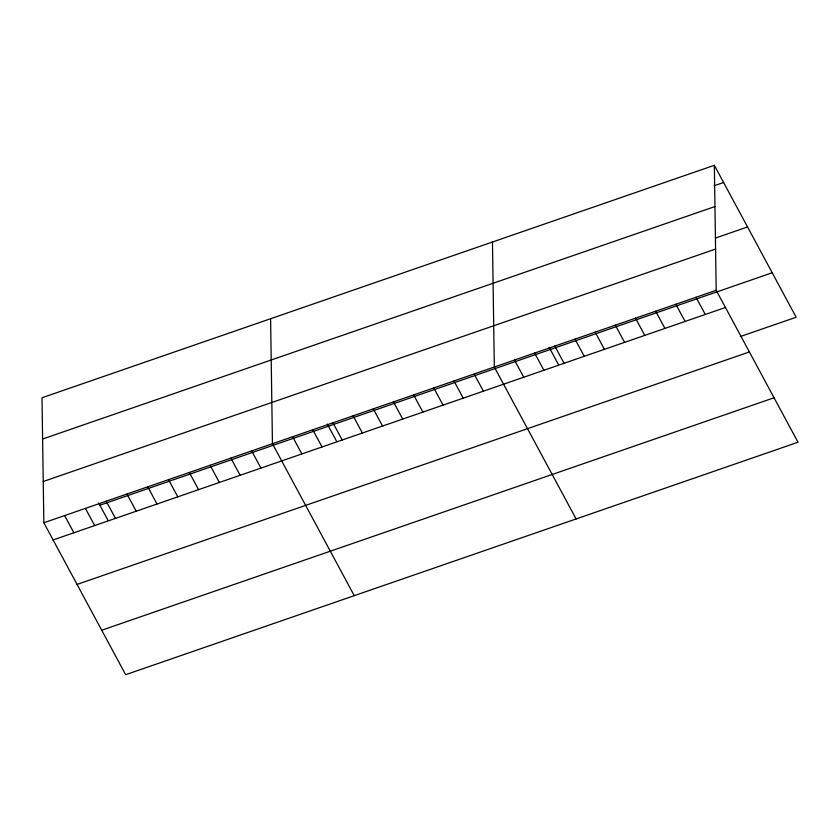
<?xml version="1.0" encoding="UTF-8"?>
<svg xmlns="http://www.w3.org/2000/svg" width="840" height="840" viewBox="0 0 840 840"><rect width="100%" height="100%" fill="white"/><g stroke="black" fill="none" stroke-linecap="round" stroke-linejoin="round"><path stroke-width="1.26" d="M714.347 165.302L42 397.761L43.848 522.764L125.654 674.699L798 442.239L716.195 290.304L714.347 165.302L796.152 317.237L740.387 336.514M714.105 185.777L723.597 182.49M42.609 439.016L714.956 206.556M715.512 238.035L747.548 226.958M43.239 481.509L715.586 249.06M43.848 522.764L716.195 290.304M99.865 505.229L772.212 272.769M53.099 539.952L725.445 307.493M77.039 584.42L749.385 351.96M101.714 630.231L774.06 397.772M696.024 297.286L705.275 314.475M675.853 304.258L685.104 321.447M655.683 311.231L664.933 328.419M635.513 318.203L644.763 335.391M615.342 325.175L624.593 342.363M595.172 332.147L604.422 349.335M575.001 339.129L584.251 356.318M554.831 346.101L564.081 363.29M549.161 347.298L558.317 364.298M534.66 353.073L543.911 370.262M514.49 360.045L523.74 377.233M576.125 518.952L494.319 367.017L492.471 242.015M474.149 373.989L483.399 391.178M453.978 380.971L463.229 398.16M433.808 387.944L443.058 405.132M413.637 394.916L422.888 412.104M393.467 401.887L402.717 419.076M373.296 408.86L382.546 426.048M353.126 415.832L362.376 433.02M332.955 422.814L342.206 440.003M327.285 424.011L336.441 441.011M312.784 429.786L322.035 446.975M292.614 436.758L301.865 453.947M354.249 595.665L272.444 443.73L270.596 318.728M251.664 450.912L260.915 468.101M230.885 458.105L240.135 475.293M210.095 465.286L219.356 482.475M189.315 472.469L198.576 489.657M168.535 479.651L177.786 496.85M147.756 486.843L157.007 504.031M126.977 494.025L136.227 511.214M106.186 501.207L115.448 518.395M98.689 503.044L107.846 520.044M85.407 508.4L94.668 525.588M64.627 515.582L73.878 532.77"/></g></svg>
